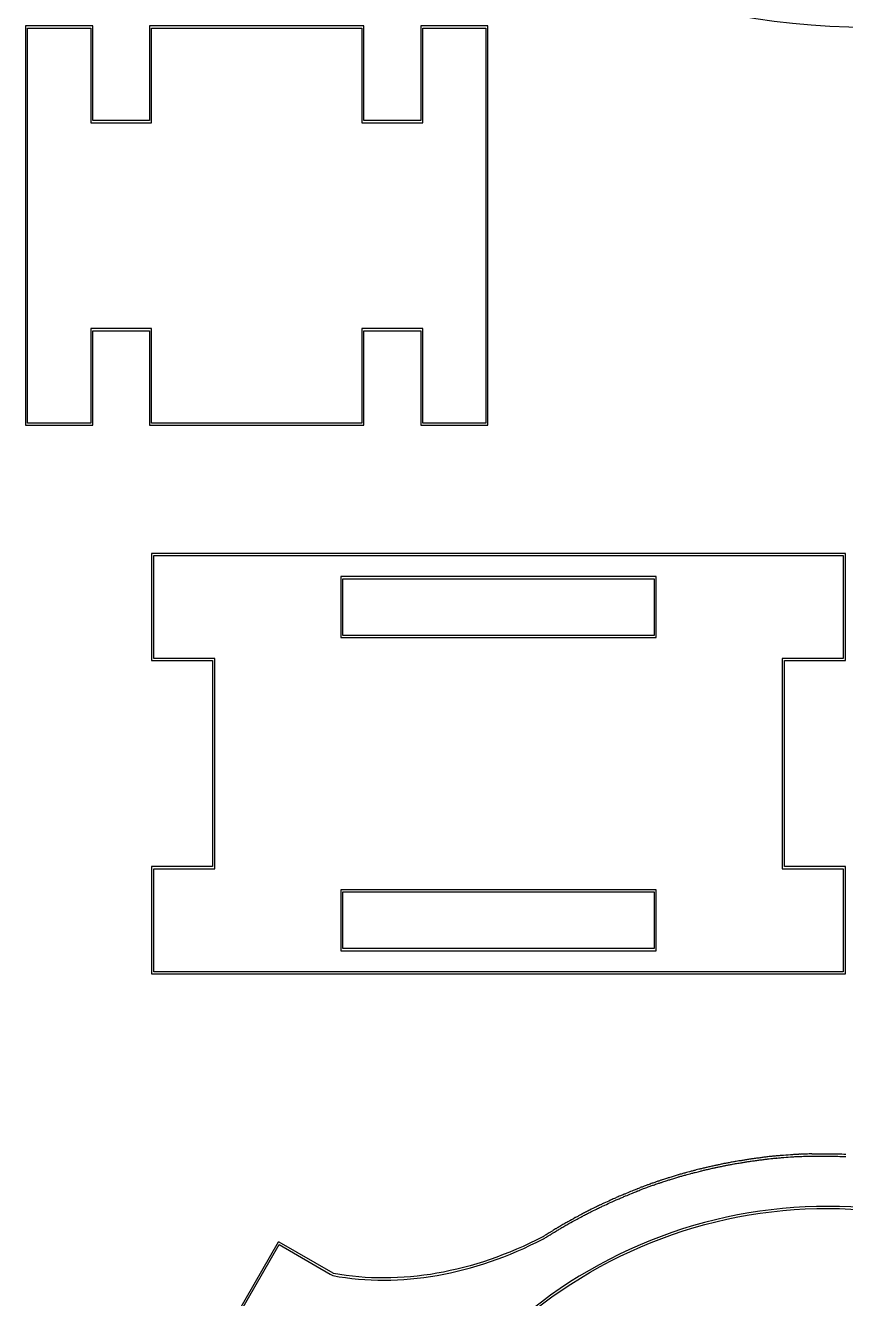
# Model space of a CAD drawing. Extents: x 10 to 440, y 10 to 290.
# Drawn here: x 228.9 to 268, y 159.5 to 220.1 of the extents above; entities that cross this region are included whole.
import ezdxf

# ---------------------------------------------------------------- set-up
doc = ezdxf.new("R2010")
doc.units = 0
doc.layers.add('Layer_1', color=7, linetype='CONTINUOUS')

msp = doc.modelspace()

# ---------------------------------------------------------------- linework, layer by layer
at = {"layer": 'Layer_1', "color": 7}
for p, q in [((228.94922, 220.050781), (228.94922, 220)), ((232.15039, 220.050781), (228.94922, 220.050781)), ((228.94922, 220.050781), (228.94922, 220.050781)), ((228.94922, 220), (228.94922, 201.050781)), ((229.05078, 219.949219), (232.05078, 219.949219)), ((229.05078, 201.150391), (229.05078, 219.949219)), ((229.05078, 219.949219), (229.05078, 219.949219)), ((232.05078, 219.949219), (232.05078, 215.449219)), ((232.15039, 215.550781), (232.15039, 220.050781)), ((245.05078, 220.050781), (234.84961, 220.050781)), ((234.84961, 220.050781), (234.84961, 215.550781)), ((234.94922, 215.449219), (234.94922, 219.949219)), ((234.94922, 219.949219), (244.94922, 219.949219)), ((244.94922, 219.949219), (244.94922, 215.449219)), ((245.05078, 215.550781), (245.05078, 220.050781)), ((250.94922, 220.050781), (247.75, 220.050781)), ((247.75, 220.050781), (247.75, 215.550781)), ((247.84961, 215.449219), (247.84961, 219.949219)), ((247.84961, 219.949219), (250.84961, 219.949219)), ((250.84961, 219.949219), (250.84961, 201.150391)), ((250.94922, 201.050781), (250.94922, 220.050781)), ((232.05078, 215.449219), (234.94922, 215.449219)), ((234.84961, 215.550781), (232.15039, 215.550781)), ((244.94922, 215.449219), (247.84961, 215.449219)), ((247.75, 215.550781), (245.05078, 215.550781)), ((234.94922, 205.650391), (232.05078, 205.650391)), ((232.05078, 205.650391), (232.05078, 201.150391)), ((232.15039, 201.050781), (232.15039, 205.550781)), ((232.15039, 205.550781), (234.84961, 205.550781)), ((234.84961, 205.550781), (234.84961, 201.050781)), ((234.94922, 201.150391), (234.94922, 205.650391)), ((247.84961, 205.650391), (244.94922, 205.650391)), ((244.94922, 205.650391), (244.94922, 201.150391)), ((245.05078, 201.050781), (245.05078, 205.550781)), ((245.05078, 205.550781), (247.75, 205.550781)), ((247.75, 205.550781), (247.75, 201.050781)), ((247.84961, 201.150391), (247.84961, 205.650391)), ((232.05078, 201.150391), (229.05078, 201.150391)), ((244.94922, 201.150391), (234.94922, 201.150391)), ((250.84961, 201.150391), (247.84961, 201.150391)), ((228.94922, 201.050781), (232.15039, 201.050781)), ((234.84961, 201.050781), (245.05078, 201.050781)), ((247.75, 201.050781), (250.94922, 201.050781)), ((234.9496, 194.95), (234.9496, 194.89922)), ((267.9496, 194.95), (234.9496, 194.95)), ((234.9496, 194.95), (234.9496, 194.95)), ((234.9496, 194.89922), (234.9496, 189.85039)), ((235.04921, 194.85039), (267.84999, 194.85039)), ((235.04921, 189.95), (235.04921, 194.85039)), ((235.04921, 194.85039), (235.04921, 194.85039)), ((267.84999, 194.85039), (267.84999, 189.95)), ((267.9496, 189.85039), (267.9496, 194.95)), ((258.9496, 193.85039), (243.9496, 193.85039)), ((243.9496, 193.85039), (243.9496, 190.95)), ((258.9496, 190.95), (258.9496, 193.85039)), ((244.04921, 191.04961), (244.04921, 193.75078)), ((244.04921, 193.75078), (258.84999, 193.75078)), ((258.84999, 193.75078), (258.84999, 191.04961)), ((243.9496, 190.95), (244.00038, 190.95)), ((243.9496, 190.95), (243.9496, 190.95)), ((244.00038, 190.95), (258.9496, 190.95)), ((258.84999, 191.04961), (244.04921, 191.04961)), ((244.04921, 191.04961), (244.04921, 191.04961)), ((234.9496, 189.85039), (237.84999, 189.85039)), ((237.9496, 189.95), (235.04921, 189.95)), ((237.84999, 189.85039), (237.84999, 180.04961)), ((237.9496, 179.95), (237.9496, 189.95)), ((267.84999, 189.95), (264.9496, 189.95)), ((264.9496, 189.95), (264.9496, 179.95)), ((265.04921, 180.04961), (265.04921, 189.85039)), ((265.04921, 189.85039), (267.9496, 189.85039)), ((237.84999, 180.04961), (234.9496, 180.04961)), ((234.9496, 180.04961), (234.9496, 174.95)), ((235.04921, 175.04961), (235.04921, 179.95)), ((235.04921, 179.95), (237.9496, 179.95)), ((264.9496, 179.95), (267.84999, 179.95)), ((267.9496, 180.04961), (265.04921, 180.04961)), ((267.84999, 179.95), (267.84999, 175.04961)), ((267.9496, 174.95), (267.9496, 180.04961)), ((258.9496, 178.95), (243.9496, 178.95)), ((243.9496, 178.95), (243.9496, 176.04961)), ((244.04921, 176.14922), (244.04921, 178.85039)), ((244.04921, 178.85039), (258.84999, 178.85039)), ((258.84999, 178.85039), (258.84999, 176.14922)), ((258.9496, 176.04961), (258.9496, 178.95)), ((243.9496, 176.04961), (244.00038, 176.04961)), ((243.9496, 176.04961), (243.9496, 176.04961)), ((244.00038, 176.04961), (258.9496, 176.04961)), ((258.84999, 176.14922), (244.04921, 176.14922)), ((244.04921, 176.14922), (244.04921, 176.14922)), ((234.9496, 174.95), (267.9496, 174.95)), ((267.84999, 175.04961), (235.04921, 175.04961)), ((262.964172, 166.0583), (262.960266, 166.0583)), ((262.987609, 166.0583), (262.964172, 166.0583)), ((263.202453, 166.0954), (263.159484, 166.0856)), ((263.179016, 165.988), (263.180969, 165.988)), ((263.180969, 165.988), (263.220031, 165.9977)), ((263.204406, 166.0973), (263.202453, 166.0954)), ((263.395812, 166.0251), (263.397766, 166.0251)), ((263.610656, 166.1579), (263.60675, 166.1559)), ((263.622375, 166.1579), (263.610656, 166.1579)), ((263.614562, 166.0563), (263.626281, 166.0563)), ((263.626281, 166.0563), (263.628234, 166.0583)), ((264.065734, 166.2204), (264.024719, 166.2106)), ((264.036438, 166.111), (264.040344, 166.111)), ((264.040344, 166.111), (264.085266, 166.1208)), ((264.067688, 166.2204), (264.065734, 166.2204)), ((264.389953, 166.2575), (264.386047, 166.2575)), ((264.403625, 166.2575), (264.389953, 166.2575)), ((264.397766, 166.1579), (264.411438, 166.1579)), ((264.411438, 166.1579), (264.415344, 166.1579)), ((264.583312, 166.1735), (264.585266, 166.1735)), ((264.659484, 166.2848), (264.657531, 166.2829)), ((264.702453, 166.2848), (264.659484, 166.2848)), ((264.66925, 166.1852), (264.663391, 166.1833)), ((264.663391, 166.1833), (264.708312, 166.1833)), ((264.708312, 166.1833), (264.712219, 166.1852)), ((265.540344, 166.3493), (265.538391, 166.3493)), ((265.573547, 166.3493), (265.540344, 166.3493)), ((265.542297, 166.2497), (265.577453, 166.2497)), ((265.577453, 166.2497), (265.579406, 166.2497)), ((265.739562, 166.361), (265.737609, 166.3591)), ((265.741516, 166.361), (265.739562, 166.361)), ((265.796203, 166.3591), (265.798156, 166.361)), ((265.798156, 166.2595), (265.800109, 166.2595)), ((265.800109, 166.2595), (265.802062, 166.2595)), ((265.964172, 166.3708), (265.962219, 166.3708)), ((265.966125, 166.3708), (265.964172, 166.3708)), ((266.153625, 166.2692), (266.155578, 166.2692)), ((266.155578, 166.2692), (266.157531, 166.2712)), ((266.243469, 166.277), (266.243469, 166.2751)), ((266.243469, 166.277), (266.243469, 166.277)), ((266.243469, 166.2751), (266.296203, 166.2751)), ((266.348938, 166.3845), (266.292297, 166.3805)), ((266.348938, 166.3747), (266.348938, 166.3845)), ((266.348938, 166.3845), (266.348938, 166.3845)), ((266.657531, 166.3747), (266.608703, 166.3747)), ((266.608703, 166.2751), (266.657531, 166.2751)), ((266.921203, 166.2751), (266.91925, 166.2653)), ((266.91925, 166.2653), (266.977844, 166.2653)), ((267.038391, 166.3747), (266.979797, 166.3747)), ((267.036438, 166.3649), (267.038391, 166.3747)), ((267.598938, 166.3649), (267.596984, 166.3649)), ((260.577453, 165.5427), (260.532531, 165.5309)), ((260.559875, 165.4352), (260.604797, 165.447)), ((260.784484, 165.5973), (260.747375, 165.5876)), ((260.772766, 165.4899), (260.809875, 165.5016)), ((261.276672, 165.7184), (261.270812, 165.7184)), ((261.278625, 165.7184), (261.276672, 165.7184)), ((261.282531, 165.6188), (261.286438, 165.6188)), ((261.286438, 165.6188), (261.29425, 165.6188)), ((261.29425, 165.6188), (261.300109, 165.6208)), ((261.739562, 165.822), (261.741516, 165.8239)), ((261.761047, 165.7243), (261.763, 165.7262)), ((262.177062, 165.9157), (262.175109, 165.9157)), ((262.196594, 165.818), (262.194641, 165.8161)), ((262.348938, 165.8473), (262.350891, 165.8473)), ((262.827453, 165.9352), (262.829406, 165.9352)), ((262.968078, 165.9587), (262.999328, 165.9587)), ((262.999328, 165.9587), (263.003234, 165.9606)), ((258.837219, 165.0075), (258.835266, 165.0075)), ((259.352844, 165.1813), (259.350891, 165.1813)), ((259.382141, 165.0876), (259.382141, 165.0856)), ((259.604797, 165.2614), (259.602844, 165.2614)), ((260.018859, 165.2829), (260.020812, 165.2829)), ((257.456359, 164.4723), (257.423156, 164.4587)), ((257.462219, 164.3649), (257.493469, 164.3805)), ((257.958312, 164.6774), (257.952453, 164.6716)), ((257.975891, 164.6911), (257.958312, 164.6774)), ((258.022766, 164.7087), (257.975891, 164.6911)), ((257.993469, 164.5798), (257.999328, 164.5837)), ((257.999328, 164.5837), (258.018859, 164.5973)), ((258.018859, 164.5973), (258.026672, 164.6032)), ((258.054016, 164.7204), (258.022766, 164.7087)), ((258.026672, 164.6032), (258.059875, 164.6149)), ((258.059875, 164.7223), (258.054016, 164.7204)), ((258.059875, 164.6149), (258.079406, 164.6227)), ((258.079406, 164.6227), (258.081359, 164.6227)), ((258.081359, 164.6227), (258.089172, 164.6266)), ((255.7005, 163.6598), (255.679016, 163.6481)), ((255.725891, 163.5602), (255.745422, 163.572)), ((256.110656, 163.7536), (256.112609, 163.7536)), ((256.430969, 164.0192), (256.429016, 164.0173)), ((256.466125, 164.0348), (256.430969, 164.0192)), ((256.470031, 163.9274), (256.509094, 163.943)), ((255.10675, 163.3473), (255.104797, 163.3473)), ((255.317688, 163.4587), (255.317688, 163.4606)), ((253.571594, 162.4391), (253.559875, 162.4352)), ((253.573547, 162.4391), (253.571594, 162.4391)), ((253.602844, 162.3395), (253.616516, 162.3473)), ((253.815734, 162.5954), (253.815734, 162.5934)), ((253.942688, 162.6716), (253.942688, 162.6735)), ((254.186828, 162.822), (254.165344, 162.8102)), ((254.206359, 162.8337), (254.186828, 162.822)), ((254.216125, 162.7243), (254.235656, 162.736)), ((254.235656, 162.736), (254.257141, 162.7477)), ((240.971984, 162.1813), (236.001281, 153.5739)), ((236.118469, 153.5778), (241.018859, 162.0622)), ((241.014953, 162.1813), (240.971984, 162.1813)), ((243.579406, 160.7009), (241.014953, 162.1813)), ((241.018859, 162.0622), (243.446594, 160.6618)), ((253.589172, 162.3395), (253.602844, 162.3395)), ((243.446594, 160.6618), (243.569641, 160.5895)), ((243.569641, 160.5895), (243.577453, 160.5895)), ((243.602844, 160.6872), (243.579406, 160.7009))]:
    msp.add_line(p, q, dxfattribs=at)
for points in [[(234.017, 255), (234.017, 235.67063), (249.68763, 220), (269.017, 220)], [(278.316004, 160.865318), (267.554937, 167.078223), (253.793333, 163.390805), (247.580433, 152.629746)], [(247.666698, 152.579941), (253.852598, 163.294234), (267.551937, 166.964947), (278.266204, 160.779062)], [(262.622375, 165.9997), (262.586287, 165.9931), (262.551012, 165.9869), (262.514953, 165.9802)], [(262.702453, 166.0153), (262.676039, 166.0107), (262.648774, 166.0044), (262.622375, 165.9997)], [(262.811828, 166.0329), (262.775222, 166.0266), (262.739031, 166.0217), (262.702453, 166.0153)], [(262.960266, 166.0583), (262.910877, 166.0501), (262.861166, 166.0414), (262.811828, 166.0329)], [(263.159484, 166.0856), (263.102043, 166.0767), (263.044987, 166.0676), (262.987609, 166.0583)], [(263.003234, 165.9606), (263.06165, 165.9701), (263.120534, 165.9789), (263.179016, 165.988)], [(263.382141, 166.1227), (263.322733, 166.1139), (263.263749, 166.1066), (263.204406, 166.0973)], [(263.220031, 165.9977), (263.279136, 166.0069), (263.336643, 166.0163), (263.395812, 166.0251)], [(263.446594, 166.1345), (263.424843, 166.1311), (263.403883, 166.1261), (263.382141, 166.1227)], [(263.397766, 166.0251), (263.419421, 166.0284), (263.440555, 166.0315), (263.462219, 166.0348)], [(263.60675, 166.1559), (263.553564, 166.1484), (263.49973, 166.1423), (263.446594, 166.1345)], [(263.462219, 166.0348), (263.51313, 166.0424), (263.563606, 166.0491), (263.614562, 166.0563)], [(263.827453, 166.1852), (263.759452, 166.1765), (263.690302, 166.1672), (263.622375, 166.1579)], [(263.628234, 166.0583), (263.698504, 166.0679), (263.768822, 166.0766), (263.839172, 166.0856)], [(264.024719, 166.2106), (263.958752, 166.2025), (263.893353, 166.1938), (263.827453, 166.1852)], [(263.839172, 166.0856), (263.904809, 166.0942), (263.970734, 166.103), (264.036438, 166.111)], [(264.257141, 166.2419), (264.194114, 166.2348), (264.130658, 166.228), (264.067688, 166.2204)], [(264.085266, 166.1208), (264.146071, 166.1281), (264.208002, 166.1354), (264.268859, 166.1423)], [(264.386047, 166.2575), (264.342712, 166.2526), (264.30045, 166.247), (264.257141, 166.2419)], [(264.268859, 166.1423), (264.311995, 166.1474), (264.354604, 166.153), (264.397766, 166.1579)], [(264.573547, 166.2731), (264.516915, 166.2676), (264.460218, 166.2634), (264.403625, 166.2575)], [(264.415344, 166.1579), (264.47171, 166.1637), (264.526908, 166.1681), (264.583312, 166.1735)], [(264.657531, 166.2829), (264.629393, 166.2796), (264.601674, 166.2765), (264.573547, 166.2731)], [(264.585266, 166.1735), (264.61328, 166.1769), (264.641224, 166.182), (264.66925, 166.1852)], [(264.903625, 166.3024), (264.836632, 166.2967), (264.769397, 166.2911), (264.702453, 166.2848)], [(264.712219, 166.1852), (264.778895, 166.1915), (264.844713, 166.1971), (264.911438, 166.2028)], [(265.335266, 166.3356), (265.191222, 166.3255), (265.047472, 166.315), (264.903625, 166.3024)], [(264.911438, 166.2028), (265.054709, 166.2154), (265.197658, 166.2259), (265.341125, 166.236)], [(265.538391, 166.3493), (265.470194, 166.3449), (265.403424, 166.3406), (265.335266, 166.3356)], [(265.341125, 166.236), (265.407723, 166.2409), (265.475662, 166.2454), (265.542297, 166.2497)], [(265.737609, 166.3591), (265.682366, 166.3559), (265.628768, 166.3528), (265.573547, 166.3493)], [(265.579406, 166.2497), (265.633754, 166.2532), (265.687146, 166.2563), (265.741516, 166.2595)], [(265.798156, 166.361), (265.778998, 166.361), (265.760674, 166.361), (265.741516, 166.361)], [(265.741516, 166.2595), (265.760597, 166.2595), (265.779075, 166.2595), (265.798156, 166.2595)], [(265.962219, 166.3708), (265.906458, 166.3676), (265.851942, 166.3626), (265.796203, 166.3591)], [(265.802062, 166.2595), (265.856927, 166.2629), (265.911239, 166.2661), (265.966125, 166.2692)], [(266.042297, 166.3708), (266.016752, 166.3708), (265.991669, 166.3708), (265.966125, 166.3708)], [(265.966125, 166.2692), (265.991567, 166.2693), (266.016855, 166.2693), (266.042297, 166.2692)], [(266.149719, 166.3708), (266.113746, 166.3709), (266.07827, 166.3709), (266.042297, 166.3708)], [(266.042297, 166.2692), (266.079429, 166.2693), (266.116493, 166.2693), (266.153625, 166.2692)], [(266.292297, 166.3805), (266.244649, 166.3773), (266.197347, 166.3743), (266.149719, 166.3708)], [(266.157531, 166.2712), (266.186123, 166.2733), (266.21487, 166.275), (266.243469, 166.277)], [(266.296203, 166.2751), (266.313738, 166.2751), (266.331403, 166.2751), (266.348938, 166.2751)], [(266.485656, 166.3747), (266.440091, 166.3748), (266.394503, 166.3748), (266.348938, 166.3747)], [(266.348938, 166.2751), (266.394321, 166.2752), (266.440273, 166.2752), (266.485656, 166.2751)], [(266.608703, 166.3747), (266.567279, 166.3748), (266.52708, 166.3748), (266.485656, 166.3747)], [(266.485656, 166.2751), (266.526915, 166.2752), (266.567445, 166.2752), (266.608703, 166.2751)], [(266.848938, 166.3747), (266.784731, 166.3749), (266.721738, 166.3749), (266.657531, 166.3747)], [(266.657531, 166.2751), (266.721481, 166.2753), (266.784988, 166.2753), (266.848938, 166.2751)], [(266.979797, 166.3747), (266.936302, 166.3748), (266.892433, 166.3748), (266.848938, 166.3747)], [(266.848938, 166.2751), (266.872861, 166.2751), (266.897279, 166.2751), (266.921203, 166.2751)], [(266.977844, 166.2653), (267.154906, 166.2672), (267.332032, 166.2672), (267.509094, 166.2653)], [(267.511047, 166.3649), (267.352809, 166.3666), (267.194678, 166.3662), (267.036438, 166.3649)], [(267.509094, 166.2653), (267.538145, 166.2654), (267.567933, 166.2654), (267.596984, 166.2653)], [(267.596984, 166.3649), (267.568464, 166.365), (267.539567, 166.365), (267.511047, 166.3649)], [(267.596984, 166.2653), (267.720269, 166.2626), (267.842895, 166.2582), (267.966125, 166.2536)], [(267.968078, 166.3552), (267.845003, 166.3597), (267.722066, 166.3622), (267.598938, 166.3649)], [(259.991516, 165.3786), (259.93121, 165.3608), (259.870044, 165.3441), (259.809875, 165.3259)], [(260.052062, 165.3962), (260.031861, 165.3902), (260.011702, 165.3846), (259.991516, 165.3786)], [(260.225891, 165.447), (260.167837, 165.4305), (260.109995, 165.4131), (260.052062, 165.3962)], [(260.395812, 165.4938), (260.339144, 165.4783), (260.282448, 165.4629), (260.225891, 165.447)], [(260.253234, 165.3512), (260.309566, 165.3671), (260.366715, 165.3827), (260.423156, 165.3981)], [(260.532531, 165.5309), (260.486757, 165.5187), (260.441516, 165.5063), (260.395812, 165.4938)], [(260.423156, 165.3981), (260.468677, 165.4106), (260.514284, 165.4231), (260.559875, 165.4352)], [(260.747375, 165.5876), (260.691056, 165.5731), (260.63367, 165.5575), (260.577453, 165.5427)], [(260.604797, 165.447), (260.660788, 165.4618), (260.716672, 165.4755), (260.772766, 165.4899)], [(260.921203, 165.6325), (260.875258, 165.6209), (260.830363, 165.6092), (260.784484, 165.5973)], [(260.809875, 165.5016), (260.85557, 165.5134), (260.900833, 165.5233), (260.946594, 165.5348)], [(261.030578, 165.6598), (260.994312, 165.6509), (260.957429, 165.6416), (260.921203, 165.6325)], [(260.946594, 165.5348), (260.982675, 165.5439), (261.017894, 165.5533), (261.054016, 165.5622)], [(261.098938, 165.6774), (261.076147, 165.6718), (261.053352, 165.6656), (261.030578, 165.6598)], [(261.054016, 165.5622), (261.076699, 165.5679), (261.099676, 165.5741), (261.122375, 165.5798)], [(261.270812, 165.7184), (261.213461, 165.7049), (261.156193, 165.6913), (261.098938, 165.6774)], [(261.122375, 165.5798), (261.175576, 165.5927), (261.229246, 165.6063), (261.282531, 165.6188)], [(261.454406, 165.7595), (261.395327, 165.746), (261.337604, 165.7323), (261.278625, 165.7184)], [(261.300109, 165.6208), (261.358853, 165.6346), (261.419001, 165.6484), (261.477844, 165.6618)], [(261.546203, 165.779), (261.515468, 165.772), (261.485114, 165.7665), (261.454406, 165.7595)], [(261.477844, 165.6618), (261.508429, 165.6688), (261.539029, 165.6764), (261.569641, 165.6833)], [(261.643859, 165.8024), (261.611741, 165.7951), (261.578293, 165.7864), (261.546203, 165.779)], [(261.569641, 165.6833), (261.601602, 165.6907), (261.633354, 165.6975), (261.665344, 165.7048)], [(261.741516, 165.8239), (261.709053, 165.817), (261.676294, 165.8095), (261.643859, 165.8024)], [(261.665344, 165.7048), (261.697648, 165.7118), (261.728715, 165.7174), (261.761047, 165.7243)], [(261.905578, 165.8591), (261.850306, 165.8472), (261.794753, 165.8342), (261.739562, 165.822)], [(261.763, 165.7262), (261.81797, 165.7384), (261.872011, 165.7496), (261.927062, 165.7614)], [(262.077453, 165.8942), (262.020107, 165.8824), (261.962839, 165.8713), (261.905578, 165.8591)], [(261.927062, 165.7614), (261.984095, 165.7736), (262.041821, 165.7848), (262.098938, 165.7966)], [(262.175109, 165.9157), (262.142474, 165.9091), (262.110062, 165.901), (262.077453, 165.8942)], [(262.098938, 165.7966), (262.131416, 165.8033), (262.164089, 165.8115), (262.196594, 165.818)], [(262.331359, 165.945), (262.27972, 165.9351), (262.228639, 165.9259), (262.177062, 165.9157)], [(262.194641, 165.8161), (262.24601, 165.8262), (262.297505, 165.8375), (262.348938, 165.8473)], [(262.514953, 165.9802), (262.45381, 165.9687), (262.392415, 165.9569), (262.331359, 165.945)], [(262.350891, 165.8473), (262.411702, 165.8592), (262.471633, 165.8711), (262.532531, 165.8825)], [(262.532531, 165.8825), (262.568445, 165.8892), (262.60401, 165.8955), (262.639953, 165.902)], [(262.639953, 165.902), (262.666246, 165.9067), (262.69177, 165.9111), (262.718078, 165.9157)], [(262.718078, 165.9157), (262.754509, 165.9221), (262.790994, 165.929), (262.827453, 165.9352)], [(262.829406, 165.9352), (262.875892, 165.9432), (262.921547, 165.9509), (262.968078, 165.9587)], [(258.237609, 164.7907), (258.209326, 164.7799), (258.179916, 164.7684), (258.151672, 164.7575)], [(258.317688, 164.82), (258.291435, 164.81), (258.263828, 164.8008), (258.237609, 164.7907)], [(258.430969, 164.863), (258.392963, 164.849), (258.355625, 164.8341), (258.317688, 164.82)], [(258.577453, 164.9157), (258.528552, 164.8982), (258.47976, 164.8808), (258.430969, 164.863)], [(258.466125, 164.7692), (258.514721, 164.787), (258.563904, 164.8045), (258.612609, 164.822)], [(258.757141, 164.9802), (258.697167, 164.959), (258.637263, 164.9373), (258.577453, 164.9157)], [(258.612609, 164.822), (258.67218, 164.8435), (258.730611, 164.8653), (258.790344, 164.8864)], [(258.835266, 165.0075), (258.809014, 164.9982), (258.783361, 164.9896), (258.757141, 164.9802)], [(258.790344, 164.8864), (258.815889, 164.8956), (258.842894, 164.9047), (258.868469, 164.9138)], [(258.944641, 165.0446), (258.908539, 165.0323), (258.873264, 165.0199), (258.837219, 165.0075)], [(258.868469, 164.9138), (258.904369, 164.9261), (258.941887, 164.9386), (258.977844, 164.9509)], [(259.036438, 165.0759), (259.00604, 165.0656), (258.974998, 165.055), (258.944641, 165.0446)], [(258.977844, 164.9509), (259.00808, 164.9612), (259.037412, 164.9719), (259.067688, 164.9821)], [(259.175109, 165.1227), (259.128807, 165.1075), (259.08265, 165.0914), (259.036438, 165.0759)], [(259.067688, 164.9821), (259.113715, 164.9975), (259.160243, 165.0119), (259.206359, 165.027)], [(259.23175, 165.1423), (259.212758, 165.1359), (259.194086, 165.1291), (259.175109, 165.1227)], [(259.206359, 165.027), (259.22526, 165.0334), (259.244084, 165.0403), (259.263, 165.0466)], [(259.350891, 165.1813), (259.310641, 165.1681), (259.271932, 165.1557), (259.23175, 165.1423)], [(259.263, 165.0466), (259.303021, 165.06), (259.342052, 165.0744), (259.382141, 165.0876)], [(259.442688, 165.2106), (259.412636, 165.201), (259.382859, 165.1911), (259.352844, 165.1813)], [(259.382141, 165.0856), (259.412036, 165.0953), (259.442053, 165.1053), (259.471984, 165.1149)], [(259.602844, 165.2614), (259.548934, 165.2446), (259.496481, 165.2278), (259.442688, 165.2106)], [(259.471984, 165.1149), (259.525563, 165.1321), (259.5804, 165.1489), (259.634094, 165.1657)], [(259.809875, 165.3259), (259.74134, 165.3053), (259.673153, 165.2826), (259.604797, 165.2614)], [(259.634094, 165.1657), (259.702767, 165.187), (259.770318, 165.2095), (259.839172, 165.2302)], [(259.839172, 165.2302), (259.8991, 165.2483), (259.958795, 165.2652), (260.018859, 165.2829)], [(260.020812, 165.2829), (260.040918, 165.2889), (260.059286, 165.2945), (260.079406, 165.3005)], [(260.079406, 165.3005), (260.137108, 165.3173), (260.195413, 165.3348), (260.253234, 165.3512)], [(256.772766, 164.1735), (256.670446, 164.1274), (256.567815, 164.0823), (256.466125, 164.0348)], [(256.850891, 164.2106), (256.824808, 164.1986), (256.798807, 164.1856), (256.772766, 164.1735)], [(256.970031, 164.2634), (256.930657, 164.2463), (256.890177, 164.2279), (256.850891, 164.2106)], [(256.891906, 164.1188), (256.931573, 164.1362), (256.97129, 164.1544), (257.011047, 164.1716)], [(257.050109, 164.2985), (257.023853, 164.2869), (256.996247, 164.2751), (256.970031, 164.2634)], [(257.011047, 164.1716), (257.037158, 164.1833), (257.063021, 164.1951), (257.089172, 164.2067)], [(257.247375, 164.3845), (257.180973, 164.356), (257.116263, 164.3275), (257.050109, 164.2985)], [(257.089172, 164.2067), (257.155061, 164.2356), (257.222254, 164.2643), (257.288391, 164.2927)], [(257.423156, 164.4587), (257.364897, 164.4342), (257.305447, 164.4094), (257.247375, 164.3845)], [(257.288391, 164.2927), (257.34623, 164.3175), (257.404192, 164.3405), (257.462219, 164.3649)], [(257.735656, 164.5856), (257.642398, 164.5484), (257.549162, 164.5107), (257.456359, 164.4723)], [(257.493469, 164.3805), (257.585901, 164.4188), (257.67988, 164.4548), (257.772766, 164.4919)], [(257.848938, 164.6325), (257.810755, 164.6172), (257.773763, 164.6011), (257.735656, 164.5856)], [(257.772766, 164.4919), (257.81072, 164.5073), (257.848017, 164.5235), (257.886047, 164.5388)], [(257.952453, 164.6716), (257.91788, 164.6581), (257.88345, 164.6461), (257.848938, 164.6325)], [(257.886047, 164.5388), (257.921772, 164.5528), (257.957679, 164.5659), (257.993469, 164.5798)], [(258.151672, 164.7575), (258.120788, 164.7456), (258.090711, 164.7343), (258.059875, 164.7223)], [(258.089172, 164.6266), (258.12181, 164.6394), (258.15609, 164.6512), (258.188781, 164.6638)], [(258.188781, 164.6638), (258.21747, 164.6748), (258.245989, 164.686), (258.274719, 164.697)], [(258.274719, 164.697), (258.300833, 164.707), (258.326696, 164.7183), (258.352844, 164.7282)], [(258.352844, 164.7282), (258.39063, 164.7423), (258.428271, 164.7553), (258.466125, 164.7692)], [(255.679016, 163.6481), (255.618999, 163.6176), (255.559095, 163.5874), (255.499328, 163.5563)], [(255.546203, 163.4665), (255.606246, 163.4977), (255.665596, 163.5295), (255.725891, 163.5602)], [(255.798156, 163.7106), (255.765327, 163.694), (255.733255, 163.6766), (255.7005, 163.6598)], [(255.745422, 163.572), (255.778046, 163.5887), (255.81038, 163.6042), (255.843078, 163.6208)], [(256.067688, 163.8434), (255.977841, 163.7995), (255.887468, 163.7557), (255.798156, 163.7106)], [(255.843078, 163.6208), (255.932033, 163.6657), (256.021169, 163.7098), (256.110656, 163.7536)], [(256.261047, 163.9372), (256.196361, 163.9061), (256.132103, 163.8751), (256.067688, 163.8434)], [(256.112609, 163.7536), (256.176768, 163.7851), (256.239588, 163.8164), (256.304016, 163.8473)], [(256.429016, 164.0173), (256.372821, 163.9908), (256.317043, 163.9641), (256.261047, 163.9372)], [(256.304016, 163.8473), (256.359259, 163.8739), (256.414593, 163.9013), (256.470031, 163.9274)], [(256.509094, 163.943), (256.610377, 163.9903), (256.711871, 164.0378), (256.813781, 164.0837)], [(256.813781, 164.0837), (256.839718, 164.0957), (256.865928, 164.1069), (256.891906, 164.1188)], [(254.559875, 163.0407), (254.497409, 163.0045), (254.434526, 162.968), (254.372375, 162.9313)], [(254.423156, 162.8454), (254.485058, 162.882), (254.546487, 162.9187), (254.608703, 162.9548)], [(254.747375, 163.1481), (254.684566, 163.1127), (254.622375, 163.0767), (254.559875, 163.0407)], [(254.608703, 162.9548), (254.670953, 162.9906), (254.733646, 163.0269), (254.796203, 163.0622)], [(255.104797, 163.3473), (254.984817, 163.282), (254.866268, 163.2154), (254.747375, 163.1481)], [(254.796203, 163.0622), (254.914621, 163.1292), (255.034125, 163.1944), (255.153625, 163.2595)], [(255.186828, 163.3903), (255.159704, 163.376), (255.133821, 163.3618), (255.10675, 163.3473)], [(255.153625, 163.2595), (255.180588, 163.2738), (255.206688, 163.2882), (255.233703, 163.3024)], [(255.317688, 163.4606), (255.274124, 163.4377), (255.230255, 163.4135), (255.186828, 163.3903)], [(255.233703, 163.3024), (255.276957, 163.3255), (255.321173, 163.348), (255.364562, 163.3708)], [(255.499328, 163.5563), (255.438615, 163.5245), (255.378137, 163.491), (255.317688, 163.4587)], [(255.364562, 163.3708), (255.42477, 163.403), (255.485733, 163.4348), (255.546203, 163.4665)], [(253.559875, 162.4352), (250.241865, 160.7191), (246.767529, 160.1105), (243.602844, 160.6872)], [(253.712219, 162.529), (253.665831, 162.4996), (253.61974, 162.4688), (253.573547, 162.4391)], [(253.616516, 162.3473), (253.666427, 162.3795), (253.714813, 162.4113), (253.764953, 162.443)], [(253.815734, 162.5934), (253.780987, 162.5715), (253.746857, 162.5511), (253.712219, 162.529)], [(253.764953, 162.443), (253.798995, 162.4648), (253.834321, 162.4879), (253.868469, 162.5095)], [(253.897766, 162.6442), (253.870807, 162.6276), (253.84263, 162.6121), (253.815734, 162.5954)], [(253.868469, 162.5095), (253.895257, 162.5261), (253.923649, 162.5437), (253.9505, 162.5602)], [(253.942688, 162.6735), (253.92749, 162.6642), (253.912943, 162.6536), (253.897766, 162.6442)], [(254.057922, 162.7438), (254.019021, 162.7199), (253.981456, 162.6957), (253.942688, 162.6716)], [(253.9505, 162.5602), (253.965616, 162.5696), (253.980286, 162.5783), (253.995422, 162.5876)], [(253.995422, 162.5876), (254.034035, 162.6116), (254.071911, 162.636), (254.110656, 162.6598)], [(254.165344, 162.8102), (254.130079, 162.7886), (254.093079, 162.7656), (254.057922, 162.7438)], [(254.110656, 162.6598), (254.145672, 162.6816), (254.181001, 162.7028), (254.216125, 162.7243)], [(254.372375, 162.9313), (254.317017, 162.8988), (254.261465, 162.8666), (254.206359, 162.8337)], [(254.257141, 162.7477), (254.312026, 162.7805), (254.36802, 162.813), (254.423156, 162.8454)], [(243.577453, 160.5895), (246.763577, 160.007), (250.256996, 160.6202), (253.589172, 162.3395)]]:
    msp.add_open_spline(points, degree=3, dxfattribs=at)

doc.saveas('drawing.dxf')
